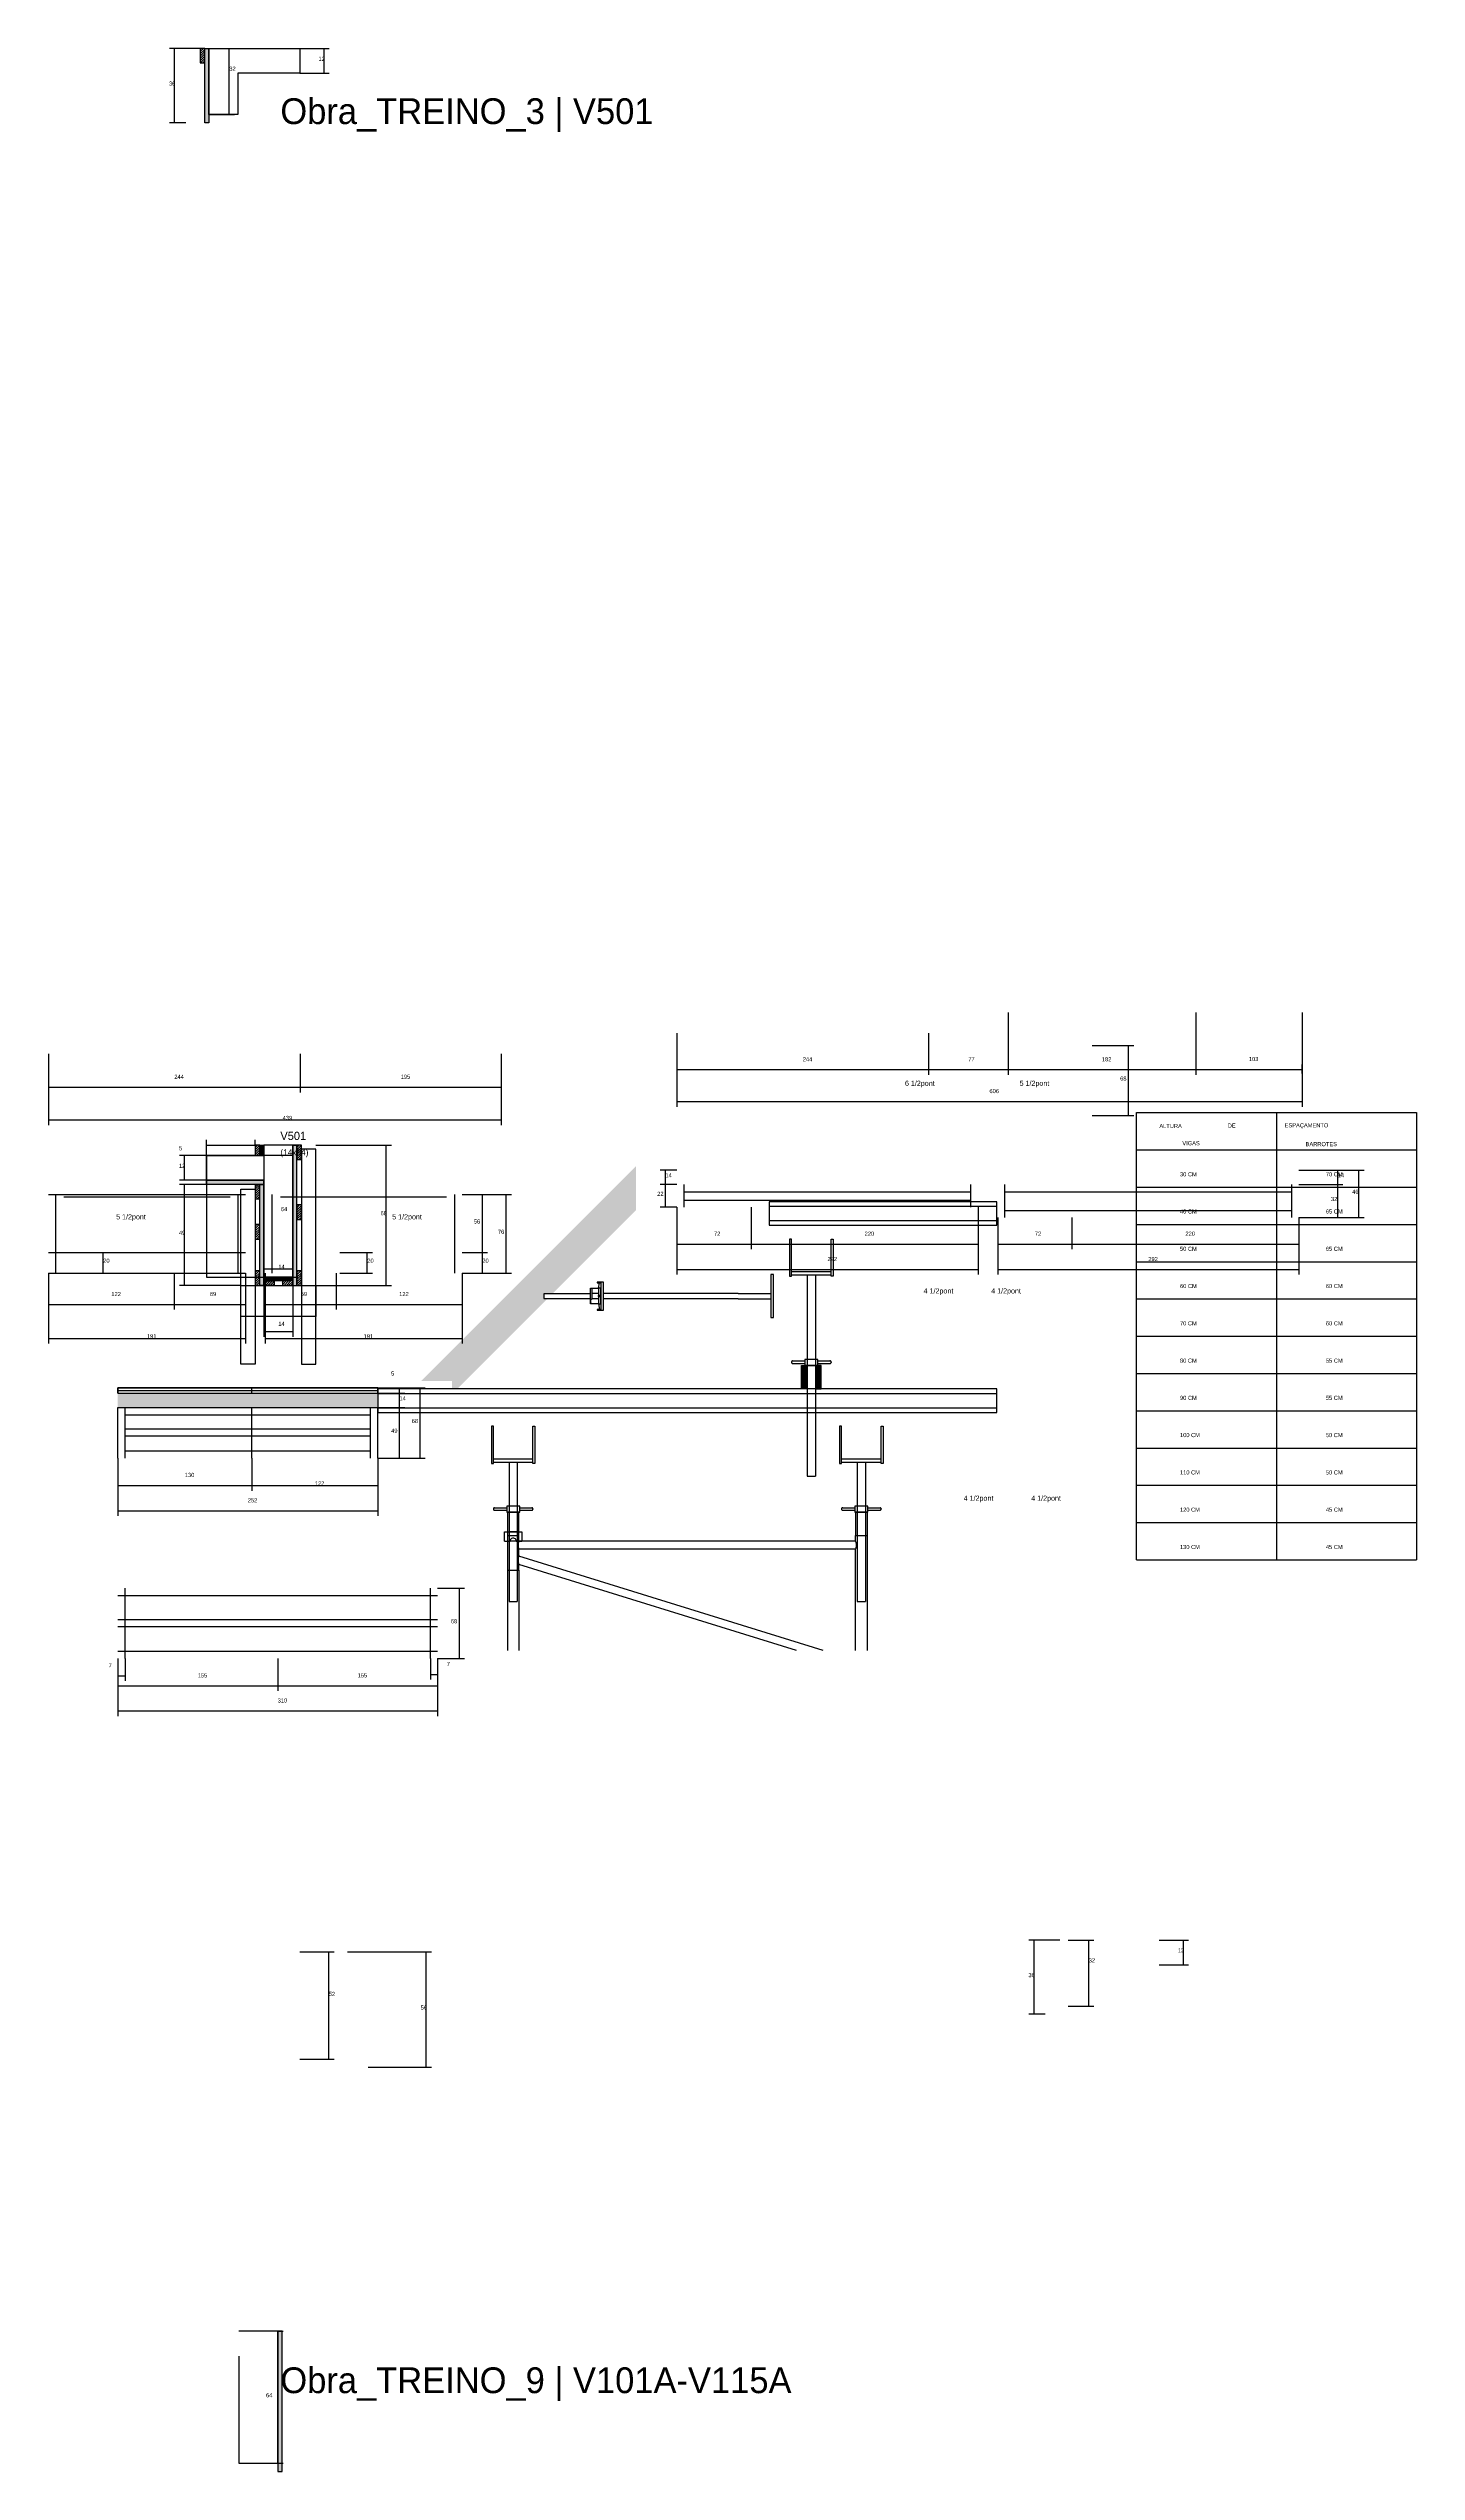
# Model space of a CAD drawing. Header units: metres. Extents: x -2848 to 22762, y -45195 to 1016.
# Drawn here: x 14175 to 15501, y -38686 to -36337 of the extents above; entities that cross this region are included whole.
import ezdxf

# ---------------------------------------------------------------- set-up
doc = ezdxf.new("R2010")
doc.units = ezdxf.units.M
for name, color, linetype in [('BARRA DE ANCORAGEM', 7, 'Continuous'), ('CONCRETO', 251, 'Continuous'), ('COTA', 4, 'Continuous'), ('Cota Seção (2x)', 4, 'Continuous'), ('Demarcação 2', 254, 'Continuous'), ('Escoras', 2, 'Continuous'), ('Forcador', 251, 'Continuous'), ('GARFOS', 7, 'Continuous'), ('Hachura', 253, 'Continuous'), ('LABEL_ID', 3, 'Continuous'), ('Madeira', 126, 'Continuous'), ('NOMENCLATURA', 7, 'Continuous'), ('Painéis', 200, 'Continuous'), ('Perfil Metálico', 251, 'Continuous'), ('SARR_2.2x7', 40, 'Continuous'), ('SARR_3.5x7', 81, 'Continuous'), ('SARR_EDITAR', 141, 'Continuous'), ('Texto Seção', 7, 'Continuous')]:
    doc.layers.add(name, color=color, linetype=linetype)

msp = doc.modelspace()

# ---------------------------------------------------------------- hatches: boundary and pattern name
at = {"layer": 'COTA'}
h = msp.add_hatch(dxfattribs=at)
h.set_pattern_fill('AR-CONC', scale=0.03)
h.paths.add_polyline_path([(14242.4, -37640.4), (14242.4, -37654.4), (14242.4, -37654.4), (14494.4, -37654.4), (14494.4, -37654.4), (14494.4, -37640.4), (14494.4, -37640.4), (14242.4, -37640.4)])
at = {"layer": 'Demarcação 2'}
h = msp.add_hatch(color=8, dxfattribs=at)
h.dxf.hatch_style = 1
h.paths.add_polyline_path([(14744.9, -37462.8), (14744.9, -37420.3), (14536.5, -37628.8), (14566.5, -37628.8), (14566.5, -37636.3), (14571.4, -37636.3), (14659.2, -37548.6), (14655.5, -37548.6), (14655.5, -37544.1), (14663.6, -37544.1)])
at = {"layer": 'Hachura'}
h = msp.add_hatch(dxfattribs=at)
h.set_pattern_fill('ANSI31', scale=0.5)
h.paths.add_polyline_path([(14326.8, -36336.7), (14322.4, -36336.7), (14322.4, -36336.7), (14322.4, -36350.7), (14322.4, -36350.7), (14326.8, -36350.7), (14326.8, -36350.7), (14326.8, -36336.7)])
h = msp.add_hatch(color=8, dxfattribs=at)
h.dxf.hatch_style = 1
h.paths.add_polyline_path([(14326.8, -36336.7), (14330.8, -36336.7), (14330.8, -36336.7), (14330.8, -36408.7), (14330.8, -36408.7), (14326.8, -36408.7), (14326.8, -36408.7), (14326.8, -36336.7)])
h = msp.add_hatch(dxfattribs=at)
h.set_pattern_fill('ANSI31', scale=0.5)
h.paths.add_polyline_path([(14380, -37400), (14375.6, -37400), (14375.6, -37400), (14375.6, -37410), (14375.6, -37410), (14380, -37410), (14380, -37410), (14380, -37400)])
h = msp.add_hatch(color=8, dxfattribs=at)
h.dxf.hatch_style = 1
h.paths.add_polyline_path([(14380, -37410), (14384, -37410), (14384, -37410), (14384, -37400), (14384, -37400), (14380, -37400), (14380, -37400), (14380, -37410)])
h = msp.add_hatch(color=8, dxfattribs=at)
h.dxf.hatch_style = 1
h.paths.add_polyline_path([(14416, -37400), (14412, -37400), (14412, -37400), (14412, -37536), (14412, -37536), (14416, -37536), (14416, -37536), (14416, -37400)])
h = msp.add_hatch(dxfattribs=at)
h.set_pattern_fill('ANSI31', scale=0.5)
h.paths.add_polyline_path([(14420.4, -37400), (14416, -37400), (14416, -37400), (14416, -37414), (14416, -37414), (14420.4, -37414), (14420.4, -37414), (14420.4, -37400)])
h = msp.add_hatch(color=8, dxfattribs=at)
h.dxf.hatch_style = 1
h.paths.add_polyline_path([(14328.4, -37438), (14328.4, -37434), (14328.4, -37434), (14384, -37434), (14384, -37434), (14384, -37438), (14384, -37438), (14328.4, -37438)])
h = msp.add_hatch(dxfattribs=at)
h.set_pattern_fill('ANSI31', scale=0.5)
h.paths.add_polyline_path([(14380, -37438), (14375.6, -37438), (14375.6, -37438), (14375.6, -37452), (14375.6, -37452), (14380, -37452), (14380, -37452), (14380, -37438)])
h = msp.add_hatch(color=8, dxfattribs=at)
h.dxf.hatch_style = 1
h.paths.add_polyline_path([(14380, -37438), (14384, -37438), (14384, -37438), (14384, -37536), (14384, -37536), (14380, -37536), (14380, -37536), (14380, -37438)])
h = msp.add_hatch(dxfattribs=at)
h.set_pattern_fill('ANSI31', scale=0.5)
h.paths.add_polyline_path([(14420.4, -37458), (14416, -37458), (14416, -37458), (14416, -37472), (14416, -37472), (14420.4, -37472), (14420.4, -37472), (14420.4, -37458)])
h = msp.add_hatch(dxfattribs=at)
h.set_pattern_fill('ANSI31', scale=0.5)
h.paths.add_polyline_path([(14380, -37477), (14375.6, -37477), (14375.6, -37477), (14375.6, -37491), (14375.6, -37491), (14380, -37491), (14380, -37491), (14380, -37477)])
h = msp.add_hatch(dxfattribs=at)
h.set_pattern_fill('ANSI31', scale=0.5)
h.paths.add_polyline_path([(14380, -37522), (14375.6, -37522), (14375.6, -37522), (14375.6, -37536), (14375.6, -37536), (14380, -37536), (14380, -37536), (14380, -37522)])
h = msp.add_hatch(color=8, dxfattribs=at)
h.dxf.hatch_style = 1
h.paths.add_polyline_path([(14384, -37531.6), (14384, -37528), (14384, -37528), (14412, -37528), (14412, -37528), (14412, -37531.6), (14412, -37531.6), (14384, -37531.6)])
h = msp.add_hatch(dxfattribs=at)
h.set_pattern_fill('ANSI31', scale=0.5)
h.paths.add_polyline_path([(14384, -37536), (14384, -37531.6), (14384, -37531.6), (14394, -37531.6), (14394, -37531.6), (14394, -37536), (14394, -37536), (14384, -37536)])
h = msp.add_hatch(dxfattribs=at)
h.set_pattern_fill('ANSI31', scale=0.5)
h.paths.add_polyline_path([(14412, -37536), (14412, -37531.6), (14412, -37531.6), (14402, -37531.6), (14402, -37531.6), (14402, -37536), (14402, -37536), (14412, -37536)])
h = msp.add_hatch(dxfattribs=at)
h.set_pattern_fill('ANSI31', scale=0.5)
h.paths.add_polyline_path([(14420.4, -37522), (14416, -37522), (14416, -37522), (14416, -37536), (14416, -37536), (14420.4, -37536), (14420.4, -37536), (14420.4, -37522)])
h = msp.add_hatch(color=8, dxfattribs=at)
h.dxf.hatch_style = 1
h.paths.add_polyline_path([(14401.6, -38550), (14397.6, -38550), (14397.6, -38550), (14397.6, -38686), (14397.6, -38686), (14401.6, -38686), (14401.6, -38686), (14401.6, -38550)])
at = {"layer": 'Perfil Metálico'}
h = msp.add_hatch(color=8, dxfattribs=at)
h.dxf.hatch_style = 1
h.paths.add_polyline_path([(14905.3, -37636.3), (14909.8, -37636.3), (14909.8, -37613.5), (14905.3, -37613.5)])
h = msp.add_hatch(color=8, dxfattribs=at)
h.dxf.hatch_style = 1
h.paths.add_polyline_path([(14919.7, -37636.3), (14924.2, -37636.3), (14924.2, -37613.5), (14919.7, -37613.5)])

# ---------------------------------------------------------------- linework, layer by layer
at = {"layer": 'BARRA DE ANCORAGEM'}
for p, q in [((14708.4, -37538.8), (14709.5, -37533.5)), ((14710.7, -37532.7), (14710.7, -37560)), ((14700.7, -37550.4), (14700.5, -37550.9)), ((14700.5, -37550.9), (14700.5, -37551.4)), ((14700.5, -37551.4), (14700.5, -37552)), ((14700.5, -37552), (14700.7, -37552.5)), ((14701, -37549.9), (14700.7, -37550.4)), ((14700.7, -37552.5), (14701, -37552.9)), ((14701.3, -37549.5), (14701, -37549.9)), ((14701, -37552.9), (14701.3, -37553.3)), ((14701.8, -37549.2), (14701.3, -37549.5)), ((14701.3, -37553.3), (14701.8, -37553.6)), ((14702.2, -37549), (14701.8, -37549.2)), ((14701.8, -37553.6), (14702.2, -37553.9)), ((14708.4, -37553.9), (14709.5, -37559.2)), ((14744.9, -37543.7), (14713.4, -37543.7)), ((14744.9, -37549), (14713.4, -37549)), ((14843.9, -37543.7), (14744.9, -37543.7)), ((14843.9, -37549), (14744.9, -37549)), ((14843.9, -37543.7), (14875.5, -37543.7)), ((14843.9, -37549), (14875.5, -37549))]:
    msp.add_line(p, q, dxfattribs=at)
for points in [[(14708.4, -37553.9), (14700.5, -37553.9), (14700.5, -37538.8), (14708.4, -37538.8)], [(14708.4, -37543.7), (14702.2, -37543.7), (14702.2, -37538.8)], [(14708.4, -37549), (14702.2, -37549), (14702.2, -37543.7)], [(14708.4, -37546.8), (14710.7, -37546.8), (14710.7, -37545.9), (14708.4, -37545.9), (14708.4, -37546.8), (14708.4, -37545.9)]]:
    msp.add_lwpolyline(points, dxfattribs=at)
for points in [[(14710.7, -37532.7), (14707.1, -37532.7), (14707.1, -37533.5), (14710.7, -37533.5)], [(14710.7, -37538.8), (14708.4, -37538.8), (14708.4, -37553.9), (14710.7, -37553.9)], [(14713.4, -37560), (14713.4, -37532.7), (14710.7, -37532.7), (14710.7, -37560)], [(14877.9, -37567.2), (14877.9, -37525.5), (14875.5, -37525.5), (14875.5, -37567.2)], [(14700.5, -37544.1), (14655.5, -37544.1), (14655.5, -37548.6), (14700.5, -37548.6)], [(14710.7, -37559.2), (14707.1, -37559.2), (14707.1, -37560), (14710.7, -37560)]]:
    msp.add_lwpolyline(points, close=True, dxfattribs=at)
at = {"layer": 'CONCRETO'}
for points in [[(14330.8, -36356.7), (14330.8, -36336.7), (14358.5, -36336.7)], [(14358.5, -36336.7), (14418.8, -36336.7), (14418.8, -36360.7), (14358.8, -36360.7), (14358.8, -36400.7), (14330.8, -36400.7), (14330.8, -36356.7), (14330.8, -36356.7)], [(14384, -37434), (14384, -37436), (14384, -37436), (14384, -37528), (14412, -37528), (14412, -37400), (14416, -37400), (14416, -37400), (14384, -37400), (14384, -37410)], [(14412, -37424), (14412, -37424), (14412, -37456), (14412, -37456), (14412, -37528), (14384, -37528), (14384, -37434), (14328.4, -37434), (14328.4, -37410), (14384, -37410)], [(14359.6, -38574), (14359.6, -38576), (14359.6, -38576), (14359.6, -38678), (14397.6, -38678), (14397.6, -38550), (14401.6, -38550), (14401.6, -38550), (14359.6, -38550), (14359.6, -38550)]]:
    msp.add_lwpolyline(points, dxfattribs=at)
for points in [[(14384, -37528), (14416, -37528), (14416, -37400), (14384, -37400)], [(14328.4, -37528), (14412, -37528), (14412, -37410), (14328.4, -37410)]]:
    msp.add_lwpolyline(points, close=True, dxfattribs=at)
at = {"layer": 'COTA'}
for p, q in [((14322.4, -36336.7), (14292.5, -36336.7)), ((14297.5, -36408.7), (14297.5, -36336.7)), ((14418.8, -36336.7), (14447.4, -36336.7)), ((14442.4, -36360.7), (14442.4, -36336.7)), ((14418.8, -36360.7), (14447.4, -36360.7)), ((14308.4, -36408.7), (14292.5, -36408.7)), ((15105.4, -37271.4), (15105.4, -37331.8)), ((15287.4, -37271.4), (15287.4, -37331.8)), ((15390.4, -37271.4), (15390.4, -37362.7)), ((14784.4, -37291.4), (14784.4, -37331.8)), ((14784.4, -37291.4), (14784.4, -37362.7)), ((15028.4, -37291.4), (15028.4, -37331.8)), ((15028.4, -37291.4), (15028.4, -37331.8)), ((15105.4, -37291.4), (15105.4, -37331.8)), ((15187, -37303.4), (15227.3, -37303.4)), ((15222.3, -37371.4), (15222.3, -37303.4)), ((15287.4, -37291.4), (15287.4, -37331.8)), ((14175.2, -37311.5), (14175.2, -37380.6)), ((14175.2, -37311.5), (14175.2, -37348.8)), ((14419.2, -37311.5), (14419.2, -37348.8)), ((14419.2, -37311.5), (14419.2, -37348.8)), ((14614.2, -37311.5), (14614.2, -37380.6)), ((14614.2, -37311.5), (14614.2, -37348.8)), ((14784.4, -37326.8), (15028.4, -37326.8)), ((15028.4, -37326.8), (15105.4, -37326.8)), ((15105.4, -37326.8), (15287.4, -37326.8)), ((15287.4, -37326.8), (15390.4, -37326.8)), ((15390.4, -37330.6), (15390.4, -37321.8)), ((14175.2, -37343.8), (14419.2, -37343.8)), ((14419.2, -37343.8), (14614.2, -37343.8)), ((14175.2, -37375.6), (14614.2, -37375.6)), ((14784.4, -37357.7), (15390.4, -37357.7)), ((15187, -37371.4), (15227.3, -37371.4)), ((14328.4, -37410), (14328.4, -37395)), ((14328.4, -37400), (14375.6, -37400)), ((14375.6, -37400), (14375.6, -37395)), ((14434.4, -37400), (14507.6, -37400)), ((14502.6, -37536), (14502.6, -37400)), ((14328.4, -37410), (14302.2, -37410)), ((14307.2, -37434), (14307.2, -37410)), ((14784.4, -37424.2), (14768.3, -37424.2)), ((14773.3, -37438.2), (14773.3, -37424.2)), ((15387.4, -37424.2), (15430, -37424.2)), ((15387.4, -37424.2), (15450.5, -37424.2)), ((15425, -37438.2), (15425, -37424.2)), ((15445.5, -37470.2), (15445.5, -37424.2)), ((14328.4, -37434), (14302.2, -37434)), ((14366, -37438), (14302.2, -37438)), ((14307.2, -37536), (14307.2, -37438)), ((14784.4, -37438.2), (14768.3, -37438.2)), ((14784.4, -37438.2), (14768.3, -37438.2)), ((14773.3, -37460.2), (14773.3, -37438.2)), ((15387.4, -37438.2), (15430, -37438.2)), ((15387.4, -37438.2), (15430, -37438.2)), ((15425, -37470.2), (15425, -37438.2)), ((14576.2, -37448), (14600.8, -37448)), ((14576.2, -37448), (14624, -37448)), ((14595.8, -37504), (14595.8, -37448)), ((14619, -37524), (14619, -37448)), ((14784.4, -37460.2), (14768.3, -37460.2)), ((14784.4, -37460.2), (14784.4, -37500.9)), ((14784.4, -37460.2), (14784.4, -37525.5)), ((14856.4, -37460.2), (14856.4, -37500.9)), ((14856.4, -37460.2), (14856.4, -37500.9)), ((15076.4, -37460.2), (15076.4, -37500.9)), ((15076.4, -37460.2), (15076.4, -37525.5)), ((15095.4, -37470.2), (15095.4, -37500.9)), ((15095.4, -37470.2), (15095.4, -37525.5)), ((15167.4, -37470.2), (15167.4, -37500.9)), ((15167.4, -37470.2), (15167.4, -37500.9)), ((15387.4, -37470.2), (15387.4, -37500.9)), ((15387.4, -37470.2), (15387.4, -37525.5)), ((15387.4, -37470.2), (15430, -37470.2)), ((15387.4, -37470.2), (15450.5, -37470.2)), ((14193.7, -37504), (14233.3, -37504)), ((14228.3, -37524), (14228.3, -37504)), ((14457.7, -37504), (14489.3, -37504)), ((14484.3, -37524), (14484.3, -37504)), ((14576.2, -37504), (14600.8, -37504)), ((14576.2, -37504), (14600.8, -37504)), ((14595.8, -37524), (14595.8, -37504)), ((14784.4, -37495.9), (14856.4, -37495.9)), ((14856.4, -37495.9), (15076.4, -37495.9)), ((15095.4, -37495.9), (15167.4, -37495.9)), ((15167.4, -37495.9), (15387.4, -37495.9)), ((14175.2, -37524), (14175.2, -37592.3)), ((14175.2, -37524), (14175.2, -37559.4)), ((14193.7, -37524), (14233.3, -37524)), ((14297.2, -37524), (14297.2, -37559.4)), ((14297.2, -37524), (14297.2, -37559.4)), ((14361.6, -37536), (14302.2, -37536)), ((14366.2, -37524), (14366.2, -37592.3)), ((14366.2, -37524), (14366.2, -37559.4)), ((14384, -37536), (14384, -37585.7)), ((14385.2, -37524), (14385.2, -37592.3)), ((14385.2, -37524), (14385.2, -37559.4)), ((14412, -37536), (14412, -37585.7)), ((14434.4, -37536), (14507.6, -37536)), ((14454.2, -37524), (14454.2, -37559.4)), ((14454.2, -37524), (14454.2, -37559.4)), ((14457.7, -37524), (14489.3, -37524)), ((14576.2, -37524), (14576.2, -37592.3)), ((14576.2, -37524), (14576.2, -37559.4)), ((14576.2, -37524), (14600.8, -37524)), ((14576.2, -37524), (14624, -37524)), ((14784.4, -37520.5), (15076.4, -37520.5)), ((15095.4, -37520.5), (15387.4, -37520.5)), ((14175.2, -37554.4), (14297.2, -37554.4)), ((14297.2, -37554.4), (14366.2, -37554.4)), ((14385.2, -37554.4), (14454.2, -37554.4)), ((14454.2, -37554.4), (14576.2, -37554.4)), ((14175.2, -37587.3), (14366.2, -37587.3)), ((14384, -37580.7), (14412, -37580.7)), ((14385.2, -37587.3), (14576.2, -37587.3)), ((14494.4, -37635.4), (14540.4, -37635.4)), ((14494.4, -37635.4), (14520.5, -37635.4)), ((14515.5, -37640.4), (14515.5, -37635.4)), ((14535.4, -37703.4), (14535.4, -37635.4)), ((14494.4, -37640.4), (14520.5, -37640.4)), ((14494.4, -37640.4), (14520.5, -37640.4)), ((14494.4, -37654.4), (14520.5, -37654.4)), ((14494.4, -37654.4), (14520.5, -37654.4)), ((14515.5, -37654.4), (14515.5, -37640.4)), ((14515.5, -37703.4), (14515.5, -37654.4)), ((14242.4, -37703.4), (14242.4, -37735)), ((14242.4, -37703.4), (14242.4, -37759.4)), ((14372.4, -37703.4), (14372.4, -37735)), ((14372.4, -37703.4), (14372.4, -37735)), ((14494.4, -37703.4), (14494.4, -37735)), ((14494.4, -37703.4), (14494.4, -37759.4)), ((14494.4, -37703.4), (14520.5, -37703.4)), ((14494.4, -37703.4), (14540.4, -37703.4)), ((14242.4, -37730), (14372.4, -37730)), ((14372.4, -37730), (14494.4, -37730)), ((14242.4, -37754.4), (14494.4, -37754.4)), ((14552.4, -37829.6), (14578.5, -37829.6)), ((14573.5, -37897.6), (14573.5, -37829.6)), ((14242.4, -37897.6), (14242.4, -37953.6)), ((14242.4, -37897.6), (14242.4, -37919.4)), ((14242.4, -37914.4), (14249.4, -37914.4)), ((14249.4, -37897.6), (14249.4, -37919.4)), ((14397.4, -37897.6), (14397.4, -37929.2)), ((14545.4, -37897.6), (14545.4, -37918.2)), ((14545.4, -37913.2), (14552.4, -37913.2)), ((14552.4, -37897.6), (14552.4, -37929.2)), ((14552.4, -37897.6), (14552.4, -37953.6)), ((14552.4, -37897.6), (14578.5, -37897.6)), ((14552.4, -37897.6), (14552.4, -37918.2)), ((14397.4, -37924.2), (14552.4, -37924.2)), ((14242.4, -37948.6), (14552.4, -37948.6)), ((15155.5, -38170.7), (15125.7, -38170.7)), ((15130.7, -38242.7), (15130.7, -38170.7)), ((15251.9, -38170.7), (15280.5, -38170.7)), ((15275.5, -38194.7), (15275.5, -38170.7)), ((14465, -38182.1), (14546.5, -38182.1)), ((14541.5, -38294.1), (14541.5, -38182.1)), ((15251.9, -38194.7), (15280.5, -38194.7)), ((15141.5, -38242.7), (15125.7, -38242.7)), ((14485, -38294.1), (14546.5, -38294.1))]:
    msp.add_line(p, q, dxfattribs=at)
at = {"layer": 'Cota Seção (2x)'}
for p, q in [((14330.5, -36336.7), (14355.5, -36336.7)), ((14350.5, -36400.7), (14350.5, -36336.7)), ((14330.5, -36400.7), (14355.5, -36400.7)), ((14412, -37528), (14412, -37400)), ((14412, -37400), (14417, -37400)), ((14384, -37536), (14384, -37515)), ((14412, -37536), (14412, -37515)), ((14384, -37520), (14412, -37520)), ((14412, -37528), (14417, -37528)), ((14242.4, -37897.6), (14242.4, -37929.2)), ((14397.4, -37897.6), (14397.4, -37929.2)), ((14242.4, -37924.2), (14397.4, -37924.2)), ((15163.6, -38170.7), (15188.6, -38170.7)), ((15183.6, -38234.7), (15183.6, -38170.7)), ((14419, -38182.1), (14452, -38182.1)), ((14447, -38286.1), (14447, -38182.1)), ((15163.6, -38234.7), (15188.6, -38234.7)), ((14419, -38286.1), (14452, -38286.1)), ((14397.6, -38678), (14397.6, -38550)), ((14397.6, -38550), (14402.6, -38550)), ((14397.6, -38678), (14402.6, -38678))]:
    msp.add_line(p, q, dxfattribs=at)
at = {"layer": 'Escoras'}
for p, q in [((14920.4, -37613.5), (14909.1, -37613.5)), ((14617.2, -37775), (14634.1, -37775)), ((14617.2, -37783.8), (14617.2, -37775)), ((14620.1, -37755.9), (14620.1, -37890)), ((14631.3, -37755.9), (14620.1, -37755.9)), ((14629.6, -37775), (14621.7, -37775)), ((14631.3, -37778.4), (14631.3, -37755.9)), ((14634.1, -37775), (14634.1, -37783.8)), ((14968.8, -37755.9), (14957.6, -37755.9)), ((14957.6, -37755.9), (14957.6, -37778.4)), ((14968.8, -37755.9), (14968.8, -37890)), ((14617.2, -37783.8), (14622.8, -37783.8)), ((14620.1, -37778.4), (14631.3, -37778.4)), ((14629.6, -37784.1), (14621.7, -37784.1)), ((14622.9, -37783), (14622.8, -37783.8)), ((14623.2, -37782.3), (14622.9, -37783)), ((14623.6, -37781.7), (14623.2, -37782.3)), ((14624.2, -37781.3), (14623.6, -37781.7)), ((14624.9, -37781), (14624.2, -37781.3)), ((14625.7, -37780.9), (14624.9, -37781)), ((14626.4, -37781), (14625.7, -37780.9)), ((14627.1, -37781.3), (14626.4, -37781)), ((14627.8, -37781.7), (14627.1, -37781.3)), ((14628.2, -37782.3), (14627.8, -37781.7)), ((14628.5, -37783), (14628.2, -37782.3)), ((14628.6, -37783.8), (14628.5, -37783)), ((14628.6, -37783.8), (14634.1, -37783.8)), ((14630.5, -37786.5), (14630.4, -37787.2)), ((14630.4, -37787.2), (14630.4, -37787.8)), ((14630.4, -37787.8), (14630.4, -37788.5)), ((14630.4, -37788.5), (14630.5, -37789.2)), ((14630.6, -37785.9), (14630.5, -37786.5)), ((14630.5, -37789.2), (14630.6, -37789.8)), ((14630.6, -37800.1), (14630.5, -37800.8)), ((14630.8, -37785.2), (14630.6, -37785.9)), ((14630.6, -37789.8), (14630.8, -37790.5)), ((14630.8, -37799.4), (14630.6, -37800.1)), ((14631, -37784.6), (14630.8, -37785.2)), ((14630.8, -37790.5), (14631, -37791.1)), ((14631, -37798.7), (14630.8, -37799.4)), ((14631.3, -37784), (14631, -37784.6)), ((14631, -37791.1), (14631.3, -37791.7)), ((14631.3, -37798), (14631, -37798.7)), ((14631.3, -37784), (14631.3, -37778.4)), ((14957.6, -37784), (14631.3, -37784)), ((14957.6, -37791.7), (14631.3, -37791.7)), ((14631.3, -37798), (14631.3, -37791.7)), ((14926.1, -37890), (14631.3, -37798.5)), ((14957.6, -37778.4), (14968.8, -37778.4)), ((14957.6, -37784), (14957.6, -37778.4)), ((14957.8, -37784.6), (14957.6, -37784)), ((14957.6, -37791.7), (14957.8, -37791.1)), ((14957.6, -37890), (14957.6, -37791.7)), ((14958.1, -37785.2), (14957.8, -37784.6)), ((14957.8, -37791.1), (14958.1, -37790.5)), ((14958.2, -37785.9), (14958.1, -37785.2)), ((14958.1, -37790.5), (14958.2, -37789.8)), ((14958.4, -37786.5), (14958.2, -37785.9)), ((14958.2, -37789.8), (14958.4, -37789.2)), ((14958.4, -37787.2), (14958.4, -37786.5)), ((14958.5, -37787.8), (14958.4, -37787.2)), ((14958.4, -37788.5), (14958.5, -37787.8)), ((14958.4, -37789.2), (14958.4, -37788.5)), ((14620.1, -37812.1), (14631.3, -37812.1)), ((14630.5, -37800.8), (14630.4, -37801.5)), ((14630.4, -37801.5), (14630.4, -37802.3)), ((14630.4, -37802.3), (14630.4, -37803)), ((14630.4, -37803), (14630.5, -37803.7)), ((14630.5, -37803.7), (14630.6, -37804.4)), ((14630.6, -37804.4), (14630.8, -37805.2)), ((14630.8, -37805.2), (14631, -37805.8)), ((14631, -37805.8), (14631.3, -37806.5)), ((14900.3, -37890), (14631.3, -37806.5)), ((14631.3, -37812.1), (14631.3, -37806.5)), ((14631.3, -37812.1), (14631.3, -37890))]:
    msp.add_line(p, q, dxfattribs=at)
at = {"layer": 'Forcador'}
for p, q in [((14895.6, -37522.6), (14933.9, -37522.6)), ((14895.6, -37525.8), (14933.9, -37525.8)), ((14910.8, -37525.8), (14910.8, -37636.3)), ((14918.7, -37525.8), (14918.7, -37636.3)), ((14895.7, -37609.8), (14895.6, -37609.9)), ((14895.6, -37609.9), (14895.6, -37610)), ((14895.6, -37610), (14895.6, -37610.2)), ((14895.6, -37610.2), (14895.6, -37610.6)), ((14895.6, -37610.6), (14895.6, -37610.8)), ((14895.6, -37610.8), (14895.6, -37610.9)), ((14895.6, -37610.9), (14895.7, -37611)), ((14895.8, -37609.6), (14895.7, -37609.7)), ((14895.7, -37609.7), (14895.7, -37609.8)), ((14895.7, -37611), (14895.7, -37611.1)), ((14895.7, -37611.1), (14895.8, -37611.2)), ((14895.9, -37609.5), (14895.8, -37609.6)), ((14895.8, -37611.2), (14895.9, -37611.3)), ((14896, -37609.4), (14895.9, -37609.5)), ((14895.9, -37611.3), (14896, -37611.4)), ((14896.1, -37609.3), (14896, -37609.4)), ((14896, -37611.4), (14896.1, -37611.5)), ((14896.2, -37609.2), (14896.1, -37609.3)), ((14896.1, -37611.5), (14896.2, -37611.6)), ((14896.4, -37609.2), (14896.2, -37609.2)), ((14896.2, -37611.6), (14896.4, -37611.6)), ((14896.5, -37609.2), (14896.4, -37609.2)), ((14896.4, -37611.6), (14896.5, -37611.6)), ((14896.6, -37609.2), (14896.5, -37609.2)), ((14896.5, -37611.6), (14896.6, -37611.6)), ((14896.6, -37609.2), (14908.4, -37609.2)), ((14896.6, -37611.6), (14908.4, -37611.6)), ((14921, -37609.2), (14932.8, -37609.2)), ((14921, -37611.6), (14932.8, -37611.6)), ((14933, -37609.2), (14932.8, -37609.2)), ((14932.8, -37611.6), (14933, -37611.6)), ((14933.1, -37609.2), (14933, -37609.2)), ((14933, -37611.6), (14933.1, -37611.6)), ((14933.2, -37609.2), (14933.1, -37609.2)), ((14933.1, -37611.6), (14933.2, -37611.6)), ((14933.4, -37609.3), (14933.2, -37609.2)), ((14933.2, -37611.6), (14933.4, -37611.5)), ((14933.5, -37609.4), (14933.4, -37609.3)), ((14933.4, -37611.5), (14933.5, -37611.4)), ((14933.6, -37609.5), (14933.5, -37609.4)), ((14933.5, -37611.4), (14933.6, -37611.3)), ((14933.7, -37609.6), (14933.6, -37609.5)), ((14933.6, -37611.3), (14933.7, -37611.2)), ((14933.7, -37609.7), (14933.7, -37609.6)), ((14933.8, -37609.8), (14933.7, -37609.7)), ((14933.7, -37611.1), (14933.8, -37611)), ((14933.7, -37611.2), (14933.7, -37611.1)), ((14933.8, -37609.9), (14933.8, -37609.8)), ((14933.9, -37610), (14933.8, -37609.9)), ((14933.8, -37610.9), (14933.9, -37610.8)), ((14933.8, -37611), (14933.8, -37610.9)), ((14933.9, -37610.2), (14933.9, -37610)), ((14933.9, -37610.2), (14933.9, -37610.6)), ((14933.9, -37610.8), (14933.9, -37610.6)), ((14910.8, -37636.3), (14910.8, -37659.1)), ((14910.8, -37659.1), (14910.8, -37720.8)), ((14918.7, -37636.3), (14918.7, -37659.1)), ((14918.7, -37659.1), (14918.7, -37720.8)), ((14606.6, -37704.1), (14644.8, -37704.1)), ((14944.1, -37704.1), (14982.3, -37704.1)), ((14606.6, -37707.3), (14644.8, -37707.3)), ((14621.7, -37707.3), (14621.7, -37842.3)), ((14629.6, -37707.3), (14629.6, -37842.3)), ((14910.8, -37720.8), (14918.7, -37720.8)), ((14944.1, -37707.3), (14982.3, -37707.3)), ((14959.2, -37707.3), (14959.2, -37842.3)), ((14967.1, -37707.3), (14967.1, -37842.3)), ((14606.7, -37752), (14606.6, -37752.1)), ((14606.6, -37752.1), (14606.6, -37752.3)), ((14606.6, -37752.3), (14606.6, -37752.4)), ((14606.6, -37752.4), (14606.6, -37752.5)), ((14606.6, -37752.5), (14606.6, -37753)), ((14606.6, -37753), (14606.6, -37753.1)), ((14606.6, -37753.1), (14606.6, -37753.2)), ((14606.6, -37753.2), (14606.6, -37753.4)), ((14606.8, -37751.9), (14606.7, -37752)), ((14606.9, -37751.8), (14606.8, -37751.9)), ((14607, -37751.7), (14606.9, -37751.8)), ((14607.1, -37751.6), (14607, -37751.7)), ((14607.2, -37751.6), (14607.1, -37751.6)), ((14607.3, -37751.5), (14607.2, -37751.6)), ((14607.4, -37751.5), (14607.3, -37751.5)), ((14607.6, -37751.5), (14607.4, -37751.5)), ((14607.6, -37751.5), (14619.4, -37751.5)), ((14632, -37751.5), (14643.8, -37751.5)), ((14643.9, -37751.5), (14643.8, -37751.5)), ((14644.1, -37751.5), (14643.9, -37751.5)), ((14644.2, -37751.6), (14644.1, -37751.5)), ((14644.3, -37751.6), (14644.2, -37751.6)), ((14644.4, -37751.7), (14644.3, -37751.6)), ((14644.5, -37751.8), (14644.4, -37751.7)), ((14644.6, -37751.9), (14644.5, -37751.8)), ((14644.7, -37752), (14644.6, -37751.9)), ((14644.7, -37752.1), (14644.7, -37752)), ((14644.8, -37752.3), (14644.7, -37752.1)), ((14644.7, -37753.4), (14644.8, -37753.2)), ((14644.8, -37752.4), (14644.8, -37752.3)), ((14644.8, -37752.5), (14644.8, -37752.4)), ((14644.8, -37752.5), (14644.8, -37753)), ((14644.8, -37753.1), (14644.8, -37753)), ((14644.8, -37753.2), (14644.8, -37753.1)), ((14944.2, -37752), (14944.1, -37752.1)), ((14944.1, -37752.1), (14944.1, -37752.3)), ((14944.1, -37752.3), (14944.1, -37752.4)), ((14944.1, -37752.4), (14944.1, -37752.5)), ((14944.1, -37752.5), (14944.1, -37753)), ((14944.1, -37753), (14944.1, -37753.1)), ((14944.1, -37753.1), (14944.1, -37753.2)), ((14944.1, -37753.2), (14944.1, -37753.4)), ((14944.3, -37751.9), (14944.2, -37752)), ((14944.4, -37751.8), (14944.3, -37751.9)), ((14944.5, -37751.7), (14944.4, -37751.8)), ((14944.6, -37751.6), (14944.5, -37751.7)), ((14944.7, -37751.6), (14944.6, -37751.6)), ((14944.8, -37751.5), (14944.7, -37751.6)), ((14944.9, -37751.5), (14944.8, -37751.5)), ((14945.1, -37751.5), (14944.9, -37751.5)), ((14945.1, -37751.5), (14956.9, -37751.5)), ((14969.5, -37751.5), (14981.3, -37751.5)), ((14981.4, -37751.5), (14981.3, -37751.5)), ((14981.6, -37751.5), (14981.4, -37751.5)), ((14981.7, -37751.6), (14981.6, -37751.5)), ((14981.8, -37751.6), (14981.7, -37751.6)), ((14981.9, -37751.7), (14981.8, -37751.6)), ((14982, -37751.8), (14981.9, -37751.7)), ((14982.1, -37751.9), (14982, -37751.8)), ((14982.2, -37752), (14982.1, -37751.9)), ((14982.2, -37752.1), (14982.2, -37752)), ((14982.3, -37752.3), (14982.2, -37752.1)), ((14982.2, -37753.4), (14982.3, -37753.2)), ((14982.3, -37752.4), (14982.3, -37752.3)), ((14982.3, -37752.5), (14982.3, -37752.4)), ((14982.3, -37752.5), (14982.3, -37753)), ((14982.3, -37753.1), (14982.3, -37753)), ((14982.3, -37753.2), (14982.3, -37753.1)), ((14606.6, -37753.4), (14606.7, -37753.5)), ((14606.7, -37753.5), (14606.8, -37753.6)), ((14606.8, -37753.6), (14606.9, -37753.7)), ((14606.9, -37753.7), (14607, -37753.8)), ((14607, -37753.8), (14607.1, -37753.9)), ((14607.1, -37753.9), (14607.2, -37753.9)), ((14607.2, -37753.9), (14607.3, -37754)), ((14607.3, -37754), (14607.4, -37754)), ((14607.4, -37754), (14607.6, -37754)), ((14607.6, -37754), (14619.4, -37754)), ((14632, -37754), (14643.8, -37754)), ((14643.8, -37754), (14643.9, -37754)), ((14643.9, -37754), (14644.1, -37754)), ((14644.1, -37754), (14644.2, -37753.9)), ((14644.2, -37753.9), (14644.3, -37753.9)), ((14644.3, -37753.9), (14644.4, -37753.8)), ((14644.4, -37753.8), (14644.5, -37753.7)), ((14644.5, -37753.7), (14644.6, -37753.6)), ((14644.6, -37753.6), (14644.7, -37753.5)), ((14644.7, -37753.5), (14644.7, -37753.4)), ((14944.1, -37753.4), (14944.2, -37753.5)), ((14944.2, -37753.5), (14944.3, -37753.6)), ((14944.3, -37753.6), (14944.4, -37753.7)), ((14944.4, -37753.7), (14944.5, -37753.8)), ((14944.5, -37753.8), (14944.6, -37753.9)), ((14944.6, -37753.9), (14944.7, -37753.9)), ((14944.7, -37753.9), (14944.8, -37754)), ((14944.8, -37754), (14944.9, -37754)), ((14944.9, -37754), (14945.1, -37754)), ((14945.1, -37754), (14956.9, -37754)), ((14969.5, -37754), (14981.3, -37754)), ((14981.3, -37754), (14981.4, -37754)), ((14981.4, -37754), (14981.6, -37754)), ((14981.6, -37754), (14981.7, -37753.9)), ((14981.7, -37753.9), (14981.8, -37753.9)), ((14981.8, -37753.9), (14981.9, -37753.8)), ((14981.9, -37753.8), (14982, -37753.7)), ((14982, -37753.7), (14982.1, -37753.6)), ((14982.1, -37753.6), (14982.2, -37753.5)), ((14982.2, -37753.5), (14982.2, -37753.4)), ((14621.7, -37842.3), (14629.6, -37842.3)), ((14959.2, -37842.3), (14967.1, -37842.3))]:
    msp.add_line(p, q, dxfattribs=at)
for points in [[(14893.7, -37491.1), (14893.7, -37527.1), (14895.6, -37527.1), (14895.6, -37491.1)], [(14935.8, -37491.1), (14935.8, -37527.1), (14933.9, -37527.1), (14933.9, -37491.1)], [(14908.4, -37607.7), (14908.4, -37613.5), (14921, -37613.5), (14921, -37607.7)], [(14604.6, -37672.6), (14604.6, -37708.6), (14606.6, -37708.6), (14606.6, -37672.6)], [(14646.7, -37672.6), (14646.7, -37708.6), (14644.8, -37708.6), (14644.8, -37672.6)], [(14942.1, -37672.6), (14942.1, -37708.6), (14944.1, -37708.6), (14944.1, -37672.6)], [(14984.2, -37672.6), (14984.2, -37708.6), (14982.3, -37708.6), (14982.3, -37672.6)], [(14619.4, -37750), (14619.4, -37755.9), (14632, -37755.9), (14632, -37750)], [(14956.9, -37750), (14956.9, -37755.9), (14969.5, -37755.9), (14969.5, -37750)]]:
    msp.add_lwpolyline(points, close=True, dxfattribs=at)
at = {"layer": 'GARFOS'}
for p, q in [((15229.9, -37802.1), (15229.9, -37368.5)), ((15229.9, -37368.5), (15501.4, -37368.5)), ((15365.6, -37368.5), (15365.6, -37802.1)), ((15501.4, -37368.5), (15501.4, -37802.1)), ((15229.9, -37404.6), (15501.4, -37404.6)), ((15229.9, -37440.7), (15501.4, -37440.7)), ((15229.9, -37476.9), (15501.4, -37476.9)), ((15229.9, -37513), (15501.4, -37513)), ((15229.9, -37549.1), (15501.4, -37549.1)), ((15229.9, -37585.3), (15501.4, -37585.3)), ((15229.9, -37621.4), (15501.4, -37621.4)), ((15229.9, -37657.6), (15501.4, -37657.6)), ((15229.9, -37693.7), (15501.4, -37693.7)), ((15229.9, -37729.8), (15501.4, -37729.8)), ((15229.9, -37766), (15501.4, -37766)), ((15229.9, -37802.1), (15501.4, -37802.1))]:
    msp.add_line(p, q, dxfattribs=at)
at = {"layer": 'Madeira'}
for points in [[(14326.8, -36336.7), (14322.4, -36336.7), (14322.4, -36350.7), (14326.8, -36350.7)], [(14380, -37400), (14375.6, -37400), (14375.6, -37410), (14380, -37410)], [(14420.4, -37400), (14416, -37400), (14416, -37414), (14420.4, -37414)], [(14380, -37438), (14375.6, -37438), (14375.6, -37452), (14380, -37452)], [(14420.4, -37458), (14416, -37458), (14416, -37472), (14420.4, -37472)], [(14380, -37477), (14375.6, -37477), (14375.6, -37491), (14380, -37491)], [(14380, -37522), (14375.6, -37522), (14375.6, -37536), (14380, -37536)], [(14384, -37536), (14384, -37531.6), (14394, -37531.6), (14394, -37536)], [(14412, -37536), (14412, -37531.6), (14402, -37531.6), (14402, -37536)], [(14420.4, -37522), (14416, -37522), (14416, -37536), (14420.4, -37536)]]:
    msp.add_lwpolyline(points, close=True, dxfattribs=at)
at = {"layer": 'Painéis'}
for p, q in [((14412, -37536), (14412, -37400)), ((14328.4, -37434), (14384, -37434)), ((14328.4, -37438), (14328.4, -37434)), ((14384, -37438), (14384, -37434)), ((14384, -37536), (14384, -37438)), ((14175.2, -37448), (14366.2, -37448)), ((14175.2, -37504), (14366.2, -37504)), ((14175.2, -37524), (14366.2, -37524)), ((14384, -37528), (14412, -37528)), ((14384, -37531.6), (14384, -37528)), ((14412, -37531.6), (14412, -37528)), ((14242.4, -37635.4), (14494.4, -37635.4)), ((14242.4, -37640.4), (14242.4, -37635.4)), ((14372.4, -37640.4), (14372.4, -37635.4)), ((14242.4, -37640.4), (14494.4, -37640.4)), ((14242.4, -37654.4), (14494.4, -37654.4)), ((14242.4, -37703.4), (14242.4, -37654.4)), ((14372.4, -37703.4), (14372.4, -37654.4)), ((14494.4, -37703.4), (14494.4, -37654.4))]:
    msp.add_line(p, q, dxfattribs=at)
for points in [[(14326.8, -36336.7), (14330.8, -36336.7), (14330.8, -36408.7), (14326.8, -36408.7)], [(14380, -37400), (14384, -37400), (14384, -37410), (14380, -37410)], [(14416, -37400), (14412, -37400), (14412, -37536), (14416, -37536)], [(14328.4, -37438), (14328.4, -37434), (14384, -37434), (14384, -37438)], [(14380, -37438), (14384, -37438), (14384, -37536), (14380, -37536)], [(14384, -37531.6), (14384, -37528), (14412, -37528), (14412, -37531.6)], [(14494.4, -37635.4), (14242.4, -37635.4), (14242.4, -37640.4), (14494.4, -37640.4)], [(14401.6, -38550), (14397.6, -38550), (14397.6, -38686), (14401.6, -38686)]]:
    msp.add_lwpolyline(points, close=True, dxfattribs=at)
at = {"layer": 'Perfil Metálico'}
for p, q in [((14873.9, -37459.3), (15094.4, -37459.3)), ((14873.9, -37473.1), (15094.4, -37473.1)), ((14494.4, -37640.8), (15094.4, -37640.8)), ((14494.4, -37654.6), (15094.4, -37654.6))]:
    msp.add_line(p, q, dxfattribs=at)
for points in [[(14873.9, -37477.6), (15094.4, -37477.6), (15094.4, -37454.8), (14873.9, -37454.8)], [(14909.8, -37636.3), (14905.3, -37636.3), (14905.3, -37613.5), (14909.8, -37613.5)], [(14919.7, -37636.3), (14924.2, -37636.3), (14924.2, -37613.5), (14919.7, -37613.5)], [(14494.4, -37659.1), (15094.4, -37659.1), (15094.4, -37636.3), (14494.4, -37636.3)]]:
    msp.add_lwpolyline(points, close=True, dxfattribs=at)
at = {"layer": 'SARR_2.2x7'}
for p, q in [((14791.4, -37460.2), (14791.4, -37438.2)), ((14791.4, -37445.2), (14856.4, -37445.2)), ((14856.4, -37445.2), (15069.4, -37445.2)), ((15069.4, -37460.2), (15069.4, -37438.2)), ((15102.4, -37470.2), (15102.4, -37438.2)), ((15102.4, -37445.2), (15167.4, -37445.2)), ((15167.4, -37445.2), (15380.4, -37445.2)), ((15380.4, -37470.2), (15380.4, -37438.2)), ((14182.2, -37504), (14182.2, -37448)), ((14190.2, -37450.2), (14297.2, -37450.2)), ((14297.2, -37450.2), (14351.2, -37450.2)), ((14359.2, -37504), (14359.2, -37448)), ((14392.2, -37504), (14392.2, -37448)), ((14400.2, -37450.2), (14454.2, -37450.2)), ((14454.2, -37450.2), (14561.2, -37450.2)), ((14569.2, -37504), (14569.2, -37448)), ((14791.4, -37453.2), (14856.4, -37453.2)), ((14856.4, -37453.2), (15069.4, -37453.2)), ((15102.4, -37463.2), (15167.4, -37463.2)), ((15167.4, -37463.2), (15380.4, -37463.2)), ((14182.2, -37524), (14182.2, -37504)), ((14359.2, -37524), (14359.2, -37504)), ((14392.2, -37524), (14392.2, -37504)), ((14569.2, -37524), (14569.2, -37504)), ((14249.4, -37703.4), (14249.4, -37654.4)), ((14487.4, -37703.4), (14487.4, -37654.4)), ((14249.4, -37661.4), (14372.4, -37661.4)), ((14249.4, -37674.9), (14372.4, -37674.9)), ((14249.4, -37681.9), (14372.4, -37681.9)), ((14372.4, -37661.4), (14487.4, -37661.4)), ((14372.4, -37674.9), (14487.4, -37674.9)), ((14372.4, -37681.9), (14487.4, -37681.9)), ((14249.4, -37696.4), (14372.4, -37696.4)), ((14372.4, -37696.4), (14487.4, -37696.4)), ((14242.4, -37836.6), (14397.4, -37836.6)), ((14249.4, -37897.6), (14249.4, -37829.6)), ((14397.4, -37836.6), (14552.4, -37836.6)), ((14545.4, -37897.6), (14545.4, -37829.6)), ((14242.4, -37859.8), (14397.4, -37859.8)), ((14242.4, -37866.8), (14397.4, -37866.8)), ((14397.4, -37859.8), (14552.4, -37859.8)), ((14397.4, -37866.8), (14552.4, -37866.8)), ((14242.4, -37890.6), (14397.4, -37890.6)), ((14397.4, -37890.6), (14552.4, -37890.6))]:
    msp.add_line(p, q, dxfattribs=at)
at = {"layer": 'SARR_3.5x7'}
for points in [[(14434.4, -37403.9), (14420.4, -37403.9), (14420.4, -37612.5), (14434.4, -37612.5)], [(14361.6, -37442.8), (14375.6, -37442.8), (14375.6, -37612.5), (14361.6, -37612.5)], [(14361.6, -37536), (14434.4, -37536), (14434.4, -37566.1), (14361.6, -37566.1)]]:
    msp.add_lwpolyline(points, close=True, dxfattribs=at)
at = {"layer": 'SARR_EDITAR'}
for p, q in [((14242.4, -37637.9), (14372.4, -37637.9)), ((14372.4, -37637.9), (14494.4, -37637.9))]:
    msp.add_line(p, q, dxfattribs=at)

# ---------------------------------------------------------------- texts
at = {"layer": 'COTA'}
for s, p in [('12', (14436.9, -36348.7)), ('36', (14292, -36372.7)), ('244', (14906.4, -37318.7)), ('77', (15066.9, -37318.7)), ('182', (15196.4, -37318.7)), ('103', (15338.9, -37318.5)), ('244', (14297.2, -37335.7)), ('195', (14516.7, -37335.7)), ('606', (15087.4, -37349.6)), ('68', (15214.1, -37337.4)), ('439', (14402.2, -37375.6)), ('5', (14301.7, -37405)), ('12', (14301.7, -37422)), ('22', (14765.3, -37449.2)), ('14', (14773.3, -37431.2)), ('14', (15425, -37431.2)), ('46', (15439, -37447.2)), ('68', (14497.1, -37468)), ('32', (15418.5, -37454.2)), ('49', (14301.7, -37487)), ('56', (14587.6, -37476)), ('76', (14610.9, -37486)), ('72', (14820.4, -37487.8)), ('220', (14966.4, -37487.8)), ('72', (15131.4, -37487.8)), ('220', (15277.4, -37487.8)), ('20', (14228.3, -37514)), ('20', (14484.3, -37514)), ('20', (14595.8, -37514)), ('292', (14930.4, -37512.4)), ('292', (15241.4, -37512.4)), ('122', (14236.2, -37546.4)), ('69', (14331.7, -37546.3)), ('69', (14419.7, -37546.3)), ('122', (14515.2, -37546.4)), ('191', (14270.7, -37587.3)), ('14', (14398, -37575.2)), ('191', (14480.7, -37587.3)), ('5', (14507.3, -37623.4)), ('14', (14515.5, -37647.4)), ('49', (14507.4, -37678.9)), ('68', (14527.3, -37669.4)), ('130', (14307.4, -37721.7)), ('122', (14433.4, -37730)), ('252', (14368.4, -37746.3)), ('68', (14565.3, -37863.6)), ('7', (14233.5, -37906.3)), ('155', (14474.9, -37916.1)), ('7', (14561.3, -37905.1)), ('310', (14397.4, -37940.4)), ('12', (15270, -38182.7)), ('36', (15125.2, -38206.7)), ('56', (14536, -38238.1))]:
    msp.add_text(s, height=4, dxfattribs=at).set_placement(p)
at = {"layer": 'Cota Seção (2x)'}
for s, p in [('32', (14350.5, -36358.3)), ('64', (14400.5, -37464)), ('14', (14398, -37520)), ('155', (14319.9, -37916.1)), ('32', (15183.6, -38192.4)), ('52', (14447, -38224.9)), ('64', (14386.1, -38614))]:
    msp.add_text(s, height=4, dxfattribs=at).set_placement(p)
at = {"layer": 'GARFOS'}
for s, p in [('ALTURA   ', (15252.1, -37383.4)), ('VIGAS', (15274.4, -37400.1)), ('DE', (15318.4, -37383)), ('ESPAÇAMENTO', (15373.5, -37382.7)), ('BARROTES', (15393.9, -37401)), ('30 CM', (15272.1, -37430.2)), ('70 CM', (15413.5, -37430.2)), ('40 CM', (15272.1, -37466.3)), ('65 CM', (15413.5, -37466.3)), ('50 CM', (15272.1, -37502.5)), ('65 CM', (15413.5, -37502.5)), ('60 CM', (15272.1, -37538.6)), ('60 CM', (15413.5, -37538.6)), ('70 CM', (15272.1, -37574.7)), ('60 CM', (15413.5, -37574.7)), ('80 CM', (15272.1, -37610.9)), ('55 CM', (15413.5, -37610.9)), ('90 CM', (15272.1, -37647)), ('55 CM', (15413.5, -37647)), ('100 CM', (15272.1, -37683.1)), ('50 CM', (15413.5, -37683.1)), ('110 CM', (15272.1, -37719.3)), ('50 CM', (15413.5, -37719.3)), ('120 CM', (15272.1, -37755.4)), ('45 CM', (15413.5, -37755.4)), ('130 CM', (15272.1, -37791.6)), ('45 CM', (15413.5, -37791.6))]:
    msp.add_text(s, height=4, dxfattribs=at).set_placement(p)
at = {"layer": 'LABEL_ID'}
for s, p in [('Obra_TREINO_3 | V501', (14400, -36410)), ('Obra_TREINO_9 | V101A-V115A', (14400, -38610))]:
    msp.add_text(s, height=25, dxfattribs=at).set_placement(p)
at = {"layer": 'NOMENCLATURA'}
for s, p in [('6 1/2pont', (15005.5, -37342.5)), ('5 1/2pont', (15116.6, -37342.5)), ('5 1/2pont', (14240.8, -37472)), ('5 1/2pont', (14508.4, -37472)), ('4 1/2pont', (15023.6, -37543.8)), ('4 1/2pont', (15089.1, -37543.8)), ('4 1/2pont', (15062.4, -37744.8)), ('4 1/2pont', (15127.9, -37744.8))]:
    msp.add_text(s, height=5, dxfattribs=at).set_placement(p)
at = {"layer": 'Texto Seção'}
for s, height, p in [('V501', 8, (14400, -37395)), ('(14x64)', 6, (14400, -37410))]:
    msp.add_text(s, height=height, dxfattribs=at).set_placement(p)

doc.saveas('drawing.dxf')
